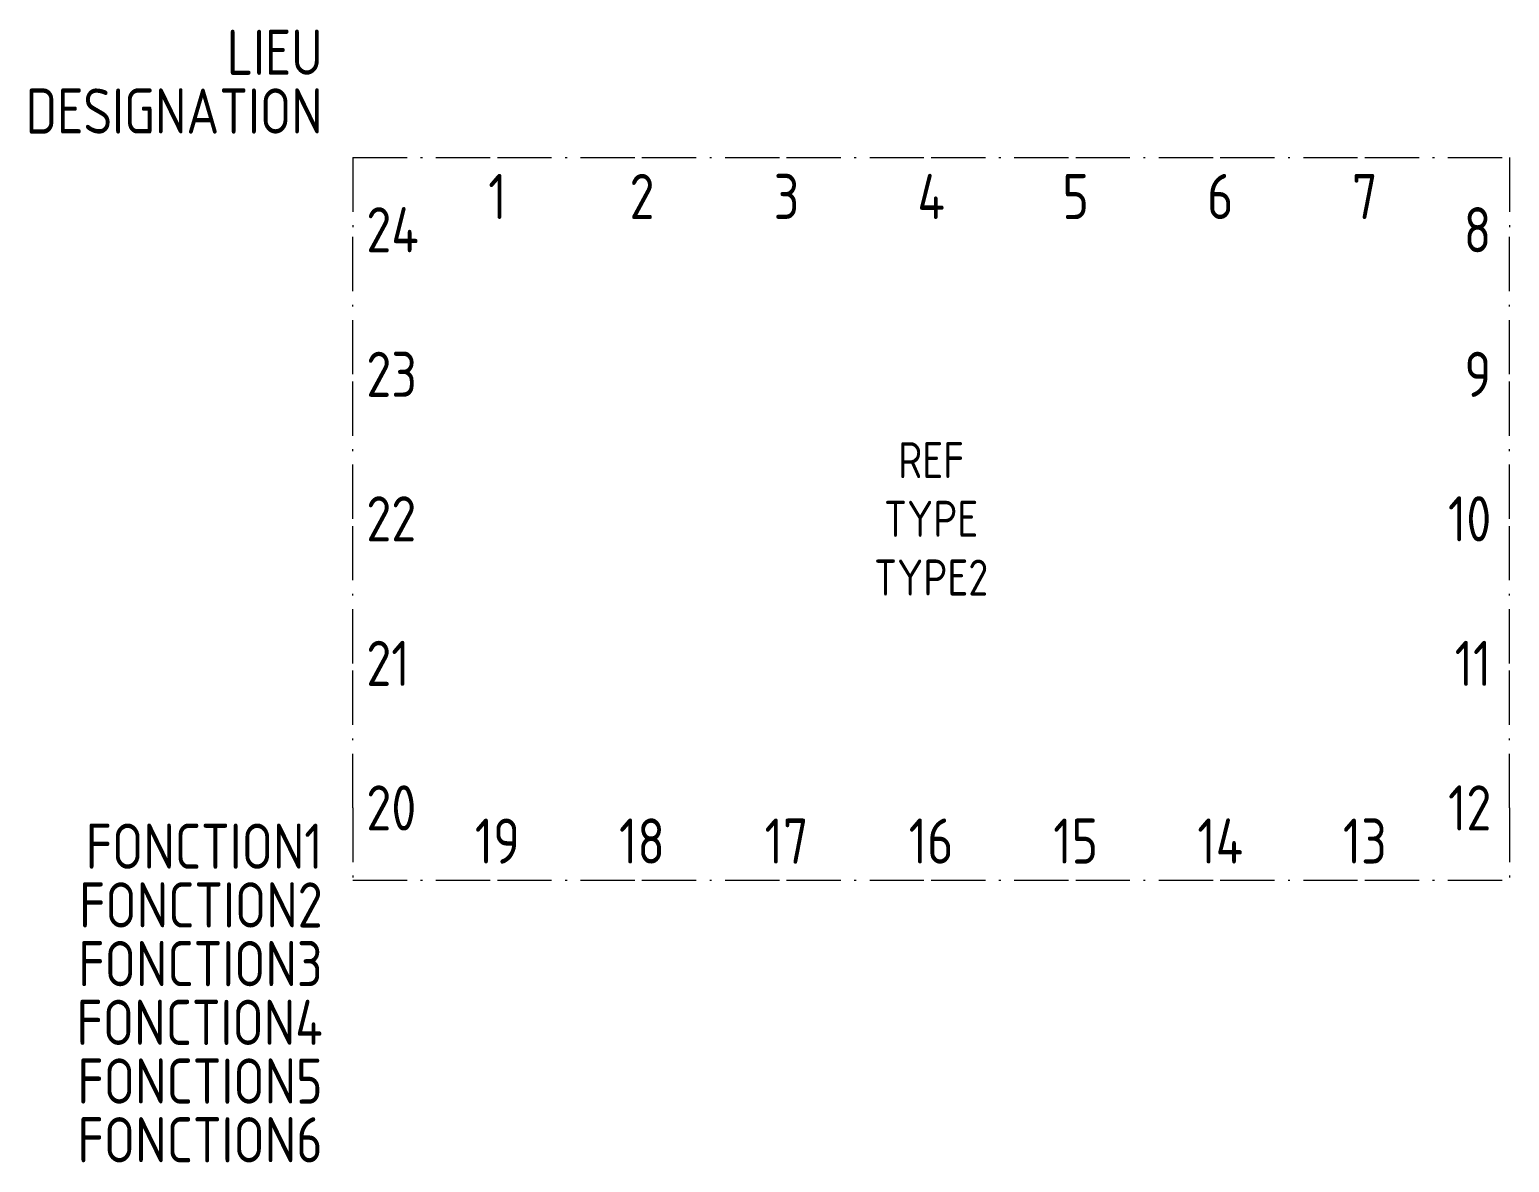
# Model space of a CAD drawing. Header units: millimetres. Extents: x -25.9 to 56, y -55.6 to 7.1.
import ezdxf
from ezdxf.enums import TextEntityAlignment as Align

# ---------------------------------------------------------------- set-up
doc = ezdxf.new("R2010")
doc.units = ezdxf.units.MM
doc.linetypes.add('ACAD_ISO10W100', pattern=[18, 12, -3, 0, -3])
for name, color, linetype in [('SYMB_BOITE', 6, 'ACAD_ISO10W100'), ('SYMB_REF_CONTACT', 2, 'Continuous'), ('SYMB_TXT_CONTACT', 2, 'Continuous'), ('SYMB_TXT_NOM', 3, 'Continuous')]:
    doc.layers.add(name, color=color, linetype=linetype)
doc.styles.add('NET2_5', font='isocp.shx', dxfattribs={"width": 0.9, "height": 2.5})
doc.styles.add('NET_2', font='isocp.shx', dxfattribs={"width": 0.9, "height": 2})

msp = doc.modelspace()

# ---------------------------------------------------------------- linework, layer by layer
at = {"layer": 'SYMB_BOITE', "ltscale": 0.25}
for p, q in [((-8, 0), (0, 0)), ((-8, 0), (-8, -4)), ((0, 0), (8, 0)), ((8, 0), (16, 0)), ((16, 0), (24, 0)), ((24, 0), (32, 0)), ((32, 0), (40, 0)), ((40, 0), (48, 0)), ((48, 0), (56, 0)), ((56, 0), (56, -4)), ((-8, -12), (-8, -4)), ((56, -12), (56, -4)), ((-8, -20), (-8, -12)), ((56, -20), (56, -12)), ((-8, -28), (-8, -20)), ((56, -28), (56, -20)), ((-8, -36), (-8, -28)), ((56, -36), (56, -28)), ((-8, -36), (-8, -40)), ((56, -36), (56, -40)), ((-8, -40), (0, -40)), ((0, -40), (8, -40)), ((8, -40), (16, -40)), ((16, -40), (24, -40)), ((24, -40), (32, -40)), ((32, -40), (40, -40)), ((40, -40), (48, -40)), ((48, -40), (56, -40))]:
    msp.add_line(p, q, dxfattribs=at)

# ---------------------------------------------------------------- texts
at = {"layer": 'SYMB_REF_CONTACT', "style": 'NET_2', "width": 0.9, "flags": 8}
msp.add_attdef('REF', text='', height=2, dxfattribs=at).set_placement((24, -16.75), align=Align.MIDDLE_CENTER)
at = {"layer": 'SYMB_TXT_CONTACT', "style": 'NET2_5', "width": 0.9, "flags": 8}
for tag, p in [('1', (0, -3.407)), ('2', (8, -3.407)), ('3', (16, -3.407)), ('4', (24, -3.407)), ('5', (32, -3.407)), ('6', (40, -3.407)), ('7', (48, -3.407)), ('19', (0, -39.085)), ('18', (8, -39.085)), ('17', (16, -39.085)), ('16', (24, -39.085)), ('15', (32, -39.085)), ('14', (40, -39.085)), ('13', (48, -39.085))]:
    msp.add_attdef(tag, text='', height=2.5, dxfattribs=at).set_placement(p, align=Align.CENTER)
for tag, p in [('24', (-7.253, -4)), ('23', (-7.253, -12)), ('22', (-7.253, -20)), ('21', (-7.253, -28)), ('20', (-7.253, -36))]:
    msp.add_attdef(tag, text='', height=2.5, dxfattribs=at).set_placement(p, align=Align.MIDDLE_LEFT)
for tag, p in [('8', (55, -4)), ('9', (55, -12)), ('10', (55, -20)), ('11', (55, -28)), ('12', (55, -36))]:
    msp.add_attdef(tag, text='', height=2.5, dxfattribs=at).set_placement(p, align=Align.MIDDLE_RIGHT)
at = {"layer": 'SYMB_TXT_NOM', "style": 'NET2_5', "width": 0.9, "flags": 8}
for tag, text, p in [('LIEU', '', (-9.672, 4.572)), ('DESIGNATION', 'A?', (-9.672, 1.322)), ('FONCTION1', '', (-9.672, -39.371)), ('FONCTION2', '', (-9.672, -42.621)), ('FONCTION3', '', (-9.672, -45.871)), ('FONCTION4', '', (-9.672, -49.121)), ('FONCTION5', '', (-9.672, -52.371)), ('FONCTION6', '', (-9.672, -55.621))]:
    msp.add_attdef(tag, text=text, height=2.5, dxfattribs=at).set_placement(p, align=Align.RIGHT)
at = {"layer": 'SYMB_TXT_NOM', "style": 'NET_2', "width": 0.9, "flags": 8}
for tag, p in [('TYPE', (24, -20)), ('TYPE2', (24, -23.25))]:
    msp.add_attdef(tag, text='', height=2, dxfattribs=at).set_placement(p, align=Align.MIDDLE_CENTER)

doc.saveas('drawing.dxf')
